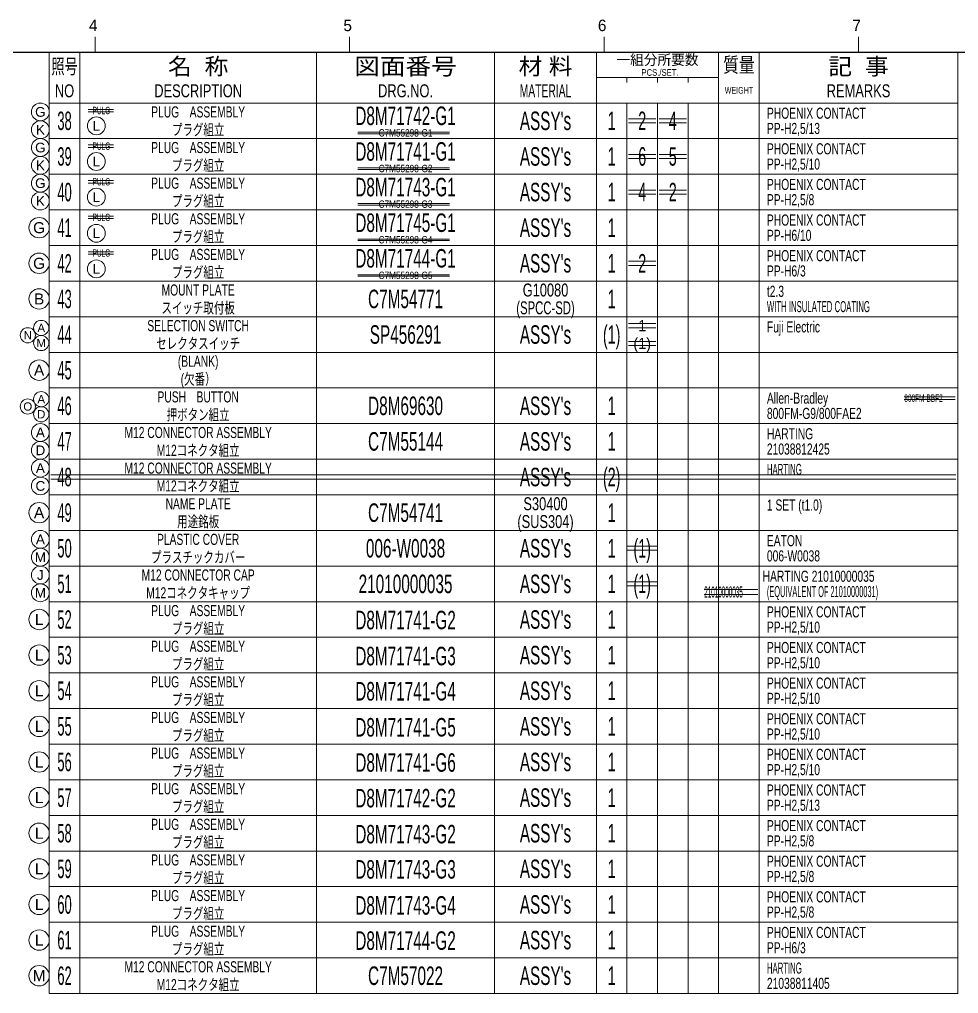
# Model space of a CAD drawing. Header units: millimetres. Extents: x 7 to 587, y 2 to 418.
# Drawn here: x 218.1 to 402.6, y 225 to 416.4 of the extents above; entities that cross this region are included whole.
import ezdxf
from ezdxf.enums import TextEntityAlignment as Align

# ---------------------------------------------------------------- set-up
doc = ezdxf.new("R2010")
doc.units = ezdxf.units.MM
for name, color, linetype in [('GR1_05', 7, 'Continuous'), ('図面枠C7M', 7, 'Continuous'), ('表題、部品表_01', 7, 'Continuous'), ('表題、部品表_02', 7, 'Continuous'), ('表題、部品表_03', 7, 'Continuous')]:
    doc.layers.add(name, color=color, linetype=linetype)
doc.styles.add('HG丸ｺﾞｼｯｸM-PRO', font='')
doc.styles.get('HG丸ｺﾞｼｯｸM-PRO').set_extended_font_data('HG丸ｺﾞｼｯｸM-PRO')

# ---------------------------------------------------------------- blocks, each defined once
blk = doc.blocks.new('BLKF023')
at = {"layer": '図面枠C7M', "color": 4, "linetype": 'Continuous', "lineweight": 13}
for p, q in [((233, 413), (233, 410)), ((283, 413), (283, 410)), ((333, 413), (333, 410)), ((383, 413), (383, 410))]:
    blk.add_line(p, q, dxfattribs=at)
at = {"layer": '図面枠C7M', "color": 2, "linetype": 'Continuous', "lineweight": 25}
blk.add_line((33, 410), (587, 410), dxfattribs=at)
at = {"layer": '図面枠C7M', "color": 4, "linetype": 'Continuous', "lineweight": 13, "style": 'HG丸ｺﾞｼｯｸM-PRO', "width": 1.003994}
for s, p in [('4', (231.79, 413.45)), ('5', (281.79, 413.45)), ('6', (331.79, 413.45)), ('7', (381.79, 413.45))]:
    blk.add_text(s, height=2.25, dxfattribs=at).set_placement(p, align=Align.BOTTOM_LEFT)
blk = doc.blocks.new('BLKF080')
at = {"layer": '表題、部品表_02', "color": 4, "linetype": 'Continuous', "lineweight": 13}
for p, q in [((224, 393), (224, 386)), ((224, 393), (402.5, 393)), ((230, 393), (230, 386)), ((276.5, 393), (276.5, 386)), ((311.5, 393), (311.5, 386)), ((331.5, 393), (331.5, 386)), ((337.5, 393), (337.5, 386)), ((343.5, 393), (343.5, 386)), ((349.5, 386), (349.5, 393)), ((355.5, 393), (355.5, 386)), ((363.5, 393), (363.5, 386)), ((402.5, 393), (402.5, 386)), ((224, 386), (402.5, 386))]:
    blk.add_line(p, q, dxfattribs=at)
blk = doc.blocks.new('BLKF086')
at = {"layer": '表題、部品表_02', "color": 4, "linetype": 'Continuous', "lineweight": 13}
for p, q in [((224, 386), (224, 379)), ((224, 386), (402.5, 386)), ((230, 386), (230, 379)), ((276.5, 386), (276.5, 379)), ((311.5, 386), (311.5, 379)), ((331.5, 386), (331.5, 379)), ((337.5, 386), (337.5, 379)), ((343.5, 386), (343.5, 379)), ((349.5, 379), (349.5, 386)), ((355.5, 386), (355.5, 379)), ((363.5, 386), (363.5, 379)), ((402.5, 386), (402.5, 379)), ((224, 379), (402.5, 379))]:
    blk.add_line(p, q, dxfattribs=at)
blk = doc.blocks.new('BLKF088')
at = {"layer": '表題、部品表_02', "color": 4, "linetype": 'Continuous', "lineweight": 13}
for p, q in [((224, 365), (224, 358)), ((224, 365), (402.5, 365)), ((230, 365), (230, 358)), ((276.5, 365), (276.5, 358)), ((311.5, 365), (311.5, 358)), ((331.5, 365), (331.5, 358)), ((337.5, 365), (337.5, 358)), ((343.5, 365), (343.5, 358)), ((349.5, 358), (349.5, 365)), ((355.5, 365), (355.5, 358)), ((363.5, 365), (363.5, 358)), ((402.5, 365), (402.5, 358)), ((224, 358), (402.5, 358))]:
    blk.add_line(p, q, dxfattribs=at)
blk = doc.blocks.new('BLKF091')
at = {"layer": '表題、部品表_01', "color": 4, "linetype": 'Continuous', "lineweight": 13}
for p, q in [((224, 410), (224, 400)), ((224, 410), (402.5, 410)), ((230, 410), (230, 400)), ((276.5, 410), (276.5, 400)), ((311.5, 410), (311.5, 400)), ((331.5, 410), (331.5, 400)), ((355.5, 410), (355.5, 400)), ((363.5, 410), (363.5, 400)), ((402.5, 410), (402.5, 400)), ((331.5, 405), (355.5, 405)), ((337.5, 404), (337.5, 405)), ((343.5, 405), (343.5, 404)), ((349.5, 405), (349.5, 404)), ((224, 400), (402.5, 400))]:
    blk.add_line(p, q, dxfattribs=at)
at = {"layer": '表題、部品表_01', "color": 3, "linetype": 'Continuous', "lineweight": 35, "style": 'HG丸ｺﾞｼｯｸM-PRO'}
for s, height, width, p in [('一組分所要数', 2.036, 0.966638, (343.5, 408.5)), ('照号', 2.909, 0.651535, (227, 407.2)), ('名  称', 3.273, 1.042426, (253.25, 407.2)), ('図面番号', 3.273, 1.127518, (294, 407.2)), ('材 料', 3.273, 1.042439, (321.5, 407.2)), ('質量', 2.909, 0.781842, (359.5, 407.5)), ('記  事', 3.273, 1.042426, (383, 407.2)), ('PCS./SET.', 1.309, 0.862935, (344, 406)), ('NO', 2.545, 0.740841, (227, 402.4)), ('DESCRIPTION', 2.5455, 0.741365, (253.25, 402.4)), ('DRG.NO.', 2.545, 0.741189, (294, 402.4)), ('MATERIAL', 2.545, 0.594756, (321.5, 402.4)), ('WEIGHT', 1.309, 0.635507, (359.5, 402.5)), ('REMARKS', 2.545, 0.742803, (383, 402.4))]:
    blk.add_text(s, height=height, dxfattribs=dict(at, width=width)).set_placement(p, align=Align.MIDDLE_CENTER)
blk = doc.blocks.new('BLKF090')
at = {"layer": '表題、部品表_01', "color": 3, "linetype": 'Continuous', "lineweight": 13}
blk.add_blockref('BLKF091', (0, 0), dxfattribs=at)
blk = doc.blocks.new('BLKF144')
at = {"layer": '表題、部品表_02', "color": 4, "linetype": 'Continuous', "lineweight": 13}
for p, q in [((224, 337), (224, 330)), ((224, 337), (402.5, 337)), ((230, 337), (230, 330)), ((276.5, 337), (276.5, 330)), ((311.5, 337), (311.5, 330)), ((331.5, 337), (331.5, 330)), ((337.5, 337), (337.5, 330)), ((343.5, 337), (343.5, 330)), ((349.5, 330), (349.5, 337)), ((355.5, 337), (355.5, 330)), ((363.5, 337), (363.5, 330)), ((402.5, 337), (402.5, 330)), ((224, 330), (402.5, 330))]:
    blk.add_line(p, q, dxfattribs=at)
blk = doc.blocks.new('BLKF146')
at = {"layer": '表題、部品表_02', "color": 4, "linetype": 'Continuous', "lineweight": 13}
for p, q in [((224, 344), (224, 337)), ((224, 344), (402.5, 344)), ((230, 344), (230, 337)), ((276.5, 344), (276.5, 337)), ((311.5, 344), (311.5, 337)), ((331.5, 344), (331.5, 337)), ((337.5, 344), (337.5, 337)), ((343.5, 344), (343.5, 337)), ((349.5, 337), (349.5, 344)), ((355.5, 344), (355.5, 337)), ((363.5, 344), (363.5, 337)), ((402.5, 344), (402.5, 337)), ((224, 337), (402.5, 337))]:
    blk.add_line(p, q, dxfattribs=at)
blk = doc.blocks.new('BLKF148')
at = {"layer": '表題、部品表_02', "color": 4, "linetype": 'Continuous', "lineweight": 13}
for p, q in [((224, 323), (224, 316)), ((224, 323), (402.5, 323)), ((230, 323), (230, 316)), ((276.5, 323), (276.5, 316)), ((311.5, 323), (311.5, 316)), ((331.5, 323), (331.5, 316)), ((337.5, 323), (337.5, 316)), ((343.5, 323), (343.5, 316)), ((349.5, 316), (349.5, 323)), ((355.5, 323), (355.5, 316)), ((363.5, 323), (363.5, 316)), ((402.5, 323), (402.5, 316)), ((224, 316), (402.5, 316))]:
    blk.add_line(p, q, dxfattribs=at)
blk = doc.blocks.new('BLKF150')
at = {"layer": '表題、部品表_02', "color": 4, "linetype": 'Continuous', "lineweight": 13}
for p, q in [((224, 330), (224, 323)), ((224, 330), (402.5, 330)), ((230, 330), (230, 323)), ((276.5, 330), (276.5, 323)), ((311.5, 330), (311.5, 323)), ((331.5, 330), (331.5, 323)), ((337.5, 330), (337.5, 323)), ((343.5, 330), (343.5, 323)), ((349.5, 323), (349.5, 330)), ((355.5, 330), (355.5, 323)), ((363.5, 330), (363.5, 323)), ((402.5, 330), (402.5, 323)), ((224, 323), (402.5, 323))]:
    blk.add_line(p, q, dxfattribs=at)
blk = doc.blocks.new('BLKF158')
at = {"layer": '表題、部品表_02', "color": 4, "linetype": 'Continuous', "lineweight": 13}
for p, q in [((224, 358), (224, 351)), ((224, 358), (402.5, 358)), ((230, 358), (230, 351)), ((276.5, 358), (276.5, 351)), ((311.5, 358), (311.5, 351)), ((331.5, 358), (331.5, 351)), ((337.5, 358), (337.5, 351)), ((343.5, 358), (343.5, 351)), ((349.5, 351), (349.5, 358)), ((355.5, 358), (355.5, 351)), ((363.5, 358), (363.5, 351)), ((402.5, 358), (402.5, 351)), ((224, 351), (402.5, 351))]:
    blk.add_line(p, q, dxfattribs=at)
blk = doc.blocks.new('BLKF160')
at = {"layer": '表題、部品表_02', "color": 4, "linetype": 'Continuous', "lineweight": 13}
for p, q in [((224, 351), (224, 344)), ((224, 351), (402.5, 351)), ((230, 351), (230, 344)), ((276.5, 351), (276.5, 344)), ((311.5, 351), (311.5, 344)), ((331.5, 351), (331.5, 344)), ((337.5, 351), (337.5, 344)), ((343.5, 351), (343.5, 344)), ((349.5, 344), (349.5, 351)), ((355.5, 351), (355.5, 344)), ((363.5, 351), (363.5, 344)), ((402.5, 351), (402.5, 344)), ((224, 344), (402.5, 344))]:
    blk.add_line(p, q, dxfattribs=at)
blk = doc.blocks.new('BLKF162')
at = {"layer": '表題、部品表_02', "color": 4, "linetype": 'Continuous', "lineweight": 13}
for p, q in [((224, 400), (224, 393)), ((224, 400), (402.5, 400)), ((230, 400), (230, 393)), ((276.5, 400), (276.5, 393)), ((311.5, 400), (311.5, 393)), ((331.5, 400), (331.5, 393)), ((337.5, 400), (337.5, 393)), ((343.5, 400), (343.5, 393)), ((349.5, 393), (349.5, 400)), ((355.5, 400), (355.5, 393)), ((363.5, 400), (363.5, 393)), ((402.5, 400), (402.5, 393)), ((224, 393), (402.5, 393))]:
    blk.add_line(p, q, dxfattribs=at)
blk = doc.blocks.new('BLKF164')
at = {"layer": '表題、部品表_02', "color": 4, "linetype": 'Continuous', "lineweight": 13}
for p, q in [((224, 379), (224, 372)), ((224, 379), (402.5, 379)), ((230, 379), (230, 372)), ((276.5, 379), (276.5, 372)), ((311.5, 379), (311.5, 372)), ((331.5, 379), (331.5, 372)), ((337.5, 379), (337.5, 372)), ((343.5, 379), (343.5, 372)), ((349.5, 372), (349.5, 379)), ((355.5, 379), (355.5, 372)), ((363.5, 379), (363.5, 372)), ((402.5, 379), (402.5, 372)), ((224, 372), (402.5, 372))]:
    blk.add_line(p, q, dxfattribs=at)
blk = doc.blocks.new('BLKF166')
at = {"layer": '表題、部品表_02', "color": 4, "linetype": 'Continuous', "lineweight": 13}
for p, q in [((224, 372), (224, 365)), ((224, 372), (402.5, 372)), ((230, 372), (230, 365)), ((276.5, 372), (276.5, 365)), ((311.5, 372), (311.5, 365)), ((331.5, 372), (331.5, 365)), ((337.5, 372), (337.5, 365)), ((343.5, 372), (343.5, 365)), ((349.5, 365), (349.5, 372)), ((355.5, 372), (355.5, 365)), ((363.5, 372), (363.5, 365)), ((402.5, 372), (402.5, 365)), ((224, 365), (402.5, 365))]:
    blk.add_line(p, q, dxfattribs=at)
blk = doc.blocks.new('BLKF180')
at = {"layer": '表題、部品表_02', "color": 4, "linetype": 'Continuous', "lineweight": 13}
for p, q in [((224, 316), (224, 309)), ((224, 316), (402.5, 316)), ((230, 316), (230, 309)), ((276.5, 316), (276.5, 309)), ((311.5, 316), (311.5, 309)), ((331.5, 316), (331.5, 309)), ((337.5, 316), (337.5, 309)), ((343.5, 316), (343.5, 309)), ((349.5, 309), (349.5, 316)), ((355.5, 316), (355.5, 309)), ((363.5, 316), (363.5, 309)), ((402.5, 316), (402.5, 309)), ((224, 309), (402.5, 309))]:
    blk.add_line(p, q, dxfattribs=at)
blk = doc.blocks.new('BLKF191')
at = {"layer": 'GR1_05', "color": 4, "linetype": 'Continuous', "lineweight": 13}
blk.add_circle((222, 319.5), 2, dxfattribs=at)
at = {"layer": 'GR1_05', "color": 4, "linetype": 'Continuous', "lineweight": 13, "style": 'HG丸ｺﾞｼｯｸM-PRO', "width": 1.042301}
blk.add_text('A', height=2.18, dxfattribs=at).set_placement((222, 319.5), align=Align.MIDDLE_CENTER)
blk = doc.blocks.new('BLKF195')
at = {"layer": 'GR1_05', "color": 4, "linetype": 'Continuous', "lineweight": 13}
blk.add_circle((222, 347.5), 2, dxfattribs=at)
at = {"layer": 'GR1_05', "color": 4, "linetype": 'Continuous', "lineweight": 13, "style": 'HG丸ｺﾞｼｯｸM-PRO', "width": 1.042301}
blk.add_text('A', height=2.18, dxfattribs=at).set_placement((222, 347.5), align=Align.MIDDLE_CENTER)
blk = doc.blocks.new('BLKF198')
at = {"layer": 'GR1_05', "color": 4, "linetype": 'Continuous', "lineweight": 13}
blk.add_circle((222, 361.5), 2, dxfattribs=at)
at = {"layer": 'GR1_05', "color": 4, "linetype": 'Continuous', "lineweight": 13, "style": 'HG丸ｺﾞｼｯｸM-PRO', "width": 1.04272}
blk.add_text('B', height=2.18, dxfattribs=at).set_placement((222, 361.5), align=Align.MIDDLE_CENTER)
blk = doc.blocks.new('BLKF199')
at = {"layer": 'GR1_05', "color": 4, "linetype": 'Continuous', "lineweight": 13}
blk.add_circle((222.25, 328.25), 1.75, dxfattribs=at)
at = {"layer": 'GR1_05', "color": 4, "linetype": 'Continuous', "lineweight": 13, "style": 'HG丸ｺﾞｼｯｸM-PRO', "width": 1.042301}
blk.add_text('A', height=1.91, dxfattribs=at).set_placement((222.25, 328.25), align=Align.MIDDLE_CENTER)
blk = doc.blocks.new('BLKF200')
at = {"layer": 'GR1_05', "color": 4, "linetype": 'Continuous', "lineweight": 13}
blk.add_circle((222.25, 324.75), 1.75, dxfattribs=at)
at = {"layer": 'GR1_05', "color": 4, "linetype": 'Continuous', "lineweight": 13, "style": 'HG丸ｺﾞｼｯｸM-PRO', "width": 1.042931}
blk.add_text('C', height=1.91, dxfattribs=at).set_placement((222.25, 324.75), align=Align.MIDDLE_CENTER)
blk = doc.blocks.new('BLKF203')
at = {"layer": 'GR1_05', "color": 4, "linetype": 'Continuous', "lineweight": 13}
blk.add_circle((222.25, 335.25), 1.75, dxfattribs=at)
at = {"layer": 'GR1_05', "color": 4, "linetype": 'Continuous', "lineweight": 13, "style": 'HG丸ｺﾞｼｯｸM-PRO', "width": 1.042301}
blk.add_text('A', height=1.91, dxfattribs=at).set_placement((222.25, 335.25), align=Align.MIDDLE_CENTER)
blk = doc.blocks.new('BLKF204')
at = {"layer": 'GR1_05', "color": 4, "linetype": 'Continuous', "lineweight": 13}
blk.add_circle((222.25, 331.75), 1.75, dxfattribs=at)
at = {"layer": 'GR1_05', "color": 4, "linetype": 'Continuous', "lineweight": 13, "style": 'HG丸ｺﾞｼｯｸM-PRO', "width": 1.042833}
blk.add_text('D', height=1.91, dxfattribs=at).set_placement((222.25, 331.75), align=Align.MIDDLE_CENTER)
blk = doc.blocks.new('BLKF220')
at = {"layer": 'GR1_05', "color": 4, "linetype": 'Continuous', "lineweight": 13}
blk.add_circle((222, 368.5), 2, dxfattribs=at)
at = {"layer": 'GR1_05', "color": 4, "linetype": 'Continuous', "lineweight": 13, "style": 'HG丸ｺﾞｼｯｸM-PRO', "width": 1.042883}
blk.add_text('G', height=2.18, dxfattribs=at).set_placement((222, 368.5), align=Align.MIDDLE_CENTER)
blk = doc.blocks.new('BLKF221')
at = {"layer": 'GR1_05', "color": 4, "linetype": 'Continuous', "lineweight": 13}
blk.add_circle((222, 375.5), 2, dxfattribs=at)
at = {"layer": 'GR1_05', "color": 4, "linetype": 'Continuous', "lineweight": 13, "style": 'HG丸ｺﾞｼｯｸM-PRO', "width": 1.042883}
blk.add_text('G', height=2.18, dxfattribs=at).set_placement((222, 375.5), align=Align.MIDDLE_CENTER)
blk = doc.blocks.new('BLKF234')
at = {"layer": '表題、部品表_02', "color": 4, "linetype": 'Continuous', "lineweight": 13}
for p, q in [((224, 309), (224, 302)), ((224, 309), (402.5, 309)), ((230, 309), (230, 302)), ((276.5, 309), (276.5, 302)), ((311.5, 309), (311.5, 302)), ((331.5, 309), (331.5, 302)), ((337.5, 309), (337.5, 302)), ((343.5, 309), (343.5, 302)), ((349.5, 302), (349.5, 309)), ((355.5, 309), (355.5, 302)), ((363.5, 309), (363.5, 302)), ((402.5, 309), (402.5, 302)), ((224, 302), (402.5, 302))]:
    blk.add_line(p, q, dxfattribs=at)
blk = doc.blocks.new('BLKF241')
at = {"layer": 'GR1_05', "color": 4, "linetype": 'Continuous', "lineweight": 13}
blk.add_circle((222.25, 398.25), 1.75, dxfattribs=at)
at = {"layer": 'GR1_05', "color": 4, "linetype": 'Continuous', "lineweight": 13, "style": 'HG丸ｺﾞｼｯｸM-PRO', "width": 1.042883}
blk.add_text('G', height=1.91, dxfattribs=at).set_placement((222.25, 398.25), align=Align.MIDDLE_CENTER)
blk = doc.blocks.new('BLKF242')
at = {"layer": 'GR1_05', "color": 4, "linetype": 'Continuous', "lineweight": 13}
blk.add_circle((222.25, 394.75), 1.75, dxfattribs=at)
at = {"layer": 'GR1_05', "color": 4, "linetype": 'Continuous', "lineweight": 13, "style": 'HG丸ｺﾞｼｯｸM-PRO', "width": 1.042301}
blk.add_text('K', height=1.91, dxfattribs=at).set_placement((222.25, 394.75), align=Align.MIDDLE_CENTER)
blk = doc.blocks.new('BLKF243')
at = {"layer": 'GR1_05', "color": 4, "linetype": 'Continuous', "lineweight": 13}
blk.add_circle((222.25, 391.25), 1.75, dxfattribs=at)
at = {"layer": 'GR1_05', "color": 4, "linetype": 'Continuous', "lineweight": 13, "style": 'HG丸ｺﾞｼｯｸM-PRO', "width": 1.042883}
blk.add_text('G', height=1.91, dxfattribs=at).set_placement((222.25, 391.25), align=Align.MIDDLE_CENTER)
blk = doc.blocks.new('BLKF244')
at = {"layer": 'GR1_05', "color": 4, "linetype": 'Continuous', "lineweight": 13}
blk.add_circle((222.25, 387.75), 1.75, dxfattribs=at)
at = {"layer": 'GR1_05', "color": 4, "linetype": 'Continuous', "lineweight": 13, "style": 'HG丸ｺﾞｼｯｸM-PRO', "width": 1.042301}
blk.add_text('K', height=1.91, dxfattribs=at).set_placement((222.25, 387.75), align=Align.MIDDLE_CENTER)
blk = doc.blocks.new('BLKF245')
at = {"layer": 'GR1_05', "color": 4, "linetype": 'Continuous', "lineweight": 13}
blk.add_circle((222.25, 384.25), 1.75, dxfattribs=at)
at = {"layer": 'GR1_05', "color": 4, "linetype": 'Continuous', "lineweight": 13, "style": 'HG丸ｺﾞｼｯｸM-PRO', "width": 1.042883}
blk.add_text('G', height=1.91, dxfattribs=at).set_placement((222.25, 384.25), align=Align.MIDDLE_CENTER)
blk = doc.blocks.new('BLKF246')
at = {"layer": 'GR1_05', "color": 4, "linetype": 'Continuous', "lineweight": 13}
blk.add_circle((222.25, 380.75), 1.75, dxfattribs=at)
at = {"layer": 'GR1_05', "color": 4, "linetype": 'Continuous', "lineweight": 13, "style": 'HG丸ｺﾞｼｯｸM-PRO', "width": 1.042301}
blk.add_text('K', height=1.91, dxfattribs=at).set_placement((222.25, 380.75), align=Align.MIDDLE_CENTER)
blk = doc.blocks.new('BLKF247')
at = {"layer": 'GR1_05', "color": 4, "linetype": 'Continuous', "lineweight": 13}
blk.add_circle((233.25, 395.51), 1.75, dxfattribs=at)
at = {"layer": 'GR1_05', "color": 4, "linetype": 'Continuous', "lineweight": 13, "style": 'HG丸ｺﾞｼｯｸM-PRO', "width": 1.042991}
blk.add_text('L', height=1.91, dxfattribs=at).set_placement((233.25, 395.51), align=Align.MIDDLE_CENTER)
blk = doc.blocks.new('BLKF248')
at = {"layer": 'GR1_05', "color": 4, "linetype": 'Continuous', "lineweight": 13}
blk.add_circle((233.25, 388.51), 1.75, dxfattribs=at)
at = {"layer": 'GR1_05', "color": 4, "linetype": 'Continuous', "lineweight": 13, "style": 'HG丸ｺﾞｼｯｸM-PRO', "width": 1.042991}
blk.add_text('L', height=1.91, dxfattribs=at).set_placement((233.25, 388.51), align=Align.MIDDLE_CENTER)
blk = doc.blocks.new('BLKF249')
at = {"layer": 'GR1_05', "color": 4, "linetype": 'Continuous', "lineweight": 13}
blk.add_circle((233.25, 381.51), 1.75, dxfattribs=at)
at = {"layer": 'GR1_05', "color": 4, "linetype": 'Continuous', "lineweight": 13, "style": 'HG丸ｺﾞｼｯｸM-PRO', "width": 1.042991}
blk.add_text('L', height=1.91, dxfattribs=at).set_placement((233.25, 381.51), align=Align.MIDDLE_CENTER)
blk = doc.blocks.new('BLKF250')
at = {"layer": 'GR1_05', "color": 4, "linetype": 'Continuous', "lineweight": 13}
blk.add_circle((233.25, 374.4), 1.75, dxfattribs=at)
at = {"layer": 'GR1_05', "color": 4, "linetype": 'Continuous', "lineweight": 13, "style": 'HG丸ｺﾞｼｯｸM-PRO', "width": 1.042991}
blk.add_text('L', height=1.91, dxfattribs=at).set_placement((233.25, 374.4), align=Align.MIDDLE_CENTER)
blk = doc.blocks.new('BLKF251')
at = {"layer": 'GR1_05', "color": 4, "linetype": 'Continuous', "lineweight": 13}
blk.add_circle((233.25, 367.4), 1.75, dxfattribs=at)
at = {"layer": 'GR1_05', "color": 4, "linetype": 'Continuous', "lineweight": 13, "style": 'HG丸ｺﾞｼｯｸM-PRO', "width": 1.042991}
blk.add_text('L', height=1.91, dxfattribs=at).set_placement((233.25, 367.4), align=Align.MIDDLE_CENTER)
blk = doc.blocks.new('BLKF254')
at = {"layer": '表題、部品表_02', "color": 4, "linetype": 'Continuous', "lineweight": 13}
for p, q in [((224, 302), (224, 295)), ((224, 302), (402.5, 302)), ((230, 302), (230, 295)), ((276.5, 302), (276.5, 295)), ((311.5, 302), (311.5, 295)), ((331.5, 302), (331.5, 295)), ((337.5, 302), (337.5, 295)), ((343.5, 302), (343.5, 295)), ((349.5, 295), (349.5, 302)), ((355.5, 302), (355.5, 295)), ((363.5, 302), (363.5, 295)), ((402.5, 302), (402.5, 295)), ((224, 295), (402.5, 295))]:
    blk.add_line(p, q, dxfattribs=at)
blk = doc.blocks.new('BLKF255')
at = {"layer": '表題、部品表_02', "color": 4, "linetype": 'Continuous', "lineweight": 13}
for p, q in [((224, 295), (224, 288)), ((224, 295), (402.5, 295)), ((230, 295), (230, 288)), ((276.5, 295), (276.5, 288)), ((311.5, 295), (311.5, 288)), ((331.5, 295), (331.5, 288)), ((337.5, 295), (337.5, 288)), ((343.5, 295), (343.5, 288)), ((349.5, 288), (349.5, 295)), ((355.5, 295), (355.5, 288)), ((363.5, 295), (363.5, 288)), ((402.5, 295), (402.5, 288)), ((224, 288), (402.5, 288))]:
    blk.add_line(p, q, dxfattribs=at)
blk = doc.blocks.new('BLKF256')
at = {"layer": '表題、部品表_02', "color": 4, "linetype": 'Continuous', "lineweight": 13}
for p, q in [((224, 288), (224, 281)), ((224, 288), (402.5, 288)), ((230, 288), (230, 281)), ((276.5, 288), (276.5, 281)), ((311.5, 288), (311.5, 281)), ((331.5, 288), (331.5, 281)), ((337.5, 288), (337.5, 281)), ((343.5, 288), (343.5, 281)), ((349.5, 281), (349.5, 288)), ((355.5, 288), (355.5, 281)), ((363.5, 288), (363.5, 281)), ((402.5, 288), (402.5, 281)), ((224, 281), (402.5, 281))]:
    blk.add_line(p, q, dxfattribs=at)
blk = doc.blocks.new('BLKF257')
at = {"layer": '表題、部品表_02', "color": 4, "linetype": 'Continuous', "lineweight": 13}
for p, q in [((224, 281), (224, 274)), ((224, 281), (402.5, 281)), ((230, 281), (230, 274)), ((276.5, 281), (276.5, 274)), ((311.5, 281), (311.5, 274)), ((331.5, 281), (331.5, 274)), ((337.5, 281), (337.5, 274)), ((343.5, 281), (343.5, 274)), ((349.5, 274), (349.5, 281)), ((355.5, 281), (355.5, 274)), ((363.5, 281), (363.5, 274)), ((402.5, 281), (402.5, 274)), ((224, 274), (402.5, 274))]:
    blk.add_line(p, q, dxfattribs=at)
blk = doc.blocks.new('BLKF258')
at = {"layer": '表題、部品表_02', "color": 4, "linetype": 'Continuous', "lineweight": 13}
for p, q in [((224, 274), (224, 267)), ((224, 274), (402.5, 274)), ((230, 274), (230, 267)), ((276.5, 274), (276.5, 267)), ((311.5, 274), (311.5, 267)), ((331.5, 274), (331.5, 267)), ((337.5, 274), (337.5, 267)), ((343.5, 274), (343.5, 267)), ((349.5, 267), (349.5, 274)), ((355.5, 274), (355.5, 267)), ((363.5, 274), (363.5, 267)), ((402.5, 274), (402.5, 267)), ((224, 267), (402.5, 267))]:
    blk.add_line(p, q, dxfattribs=at)
blk = doc.blocks.new('BLKF259')
at = {"layer": 'GR1_05', "color": 4, "linetype": 'Continuous', "lineweight": 13}
blk.add_circle((222, 298.5), 2, dxfattribs=at)
at = {"layer": 'GR1_05', "color": 4, "linetype": 'Continuous', "lineweight": 13, "style": 'HG丸ｺﾞｼｯｸM-PRO', "width": 1.042991}
blk.add_text('L', height=2.18, dxfattribs=at).set_placement((222, 298.5), align=Align.MIDDLE_CENTER)
blk = doc.blocks.new('BLKF260')
at = {"layer": 'GR1_05', "color": 4, "linetype": 'Continuous', "lineweight": 13}
blk.add_circle((222, 291.5), 2, dxfattribs=at)
at = {"layer": 'GR1_05', "color": 4, "linetype": 'Continuous', "lineweight": 13, "style": 'HG丸ｺﾞｼｯｸM-PRO', "width": 1.042991}
blk.add_text('L', height=2.18, dxfattribs=at).set_placement((222, 291.5), align=Align.MIDDLE_CENTER)
blk = doc.blocks.new('BLKF261')
at = {"layer": 'GR1_05', "color": 4, "linetype": 'Continuous', "lineweight": 13}
blk.add_circle((222, 284.5), 2, dxfattribs=at)
at = {"layer": 'GR1_05', "color": 4, "linetype": 'Continuous', "lineweight": 13, "style": 'HG丸ｺﾞｼｯｸM-PRO', "width": 1.042991}
blk.add_text('L', height=2.18, dxfattribs=at).set_placement((222, 284.5), align=Align.MIDDLE_CENTER)
blk = doc.blocks.new('BLKF262')
at = {"layer": 'GR1_05', "color": 4, "linetype": 'Continuous', "lineweight": 13}
blk.add_circle((222, 277.5), 2, dxfattribs=at)
at = {"layer": 'GR1_05', "color": 4, "linetype": 'Continuous', "lineweight": 13, "style": 'HG丸ｺﾞｼｯｸM-PRO', "width": 1.042991}
blk.add_text('L', height=2.18, dxfattribs=at).set_placement((222, 277.5), align=Align.MIDDLE_CENTER)
blk = doc.blocks.new('BLKF263')
at = {"layer": 'GR1_05', "color": 4, "linetype": 'Continuous', "lineweight": 13}
blk.add_circle((222, 270.5), 2, dxfattribs=at)
at = {"layer": 'GR1_05', "color": 4, "linetype": 'Continuous', "lineweight": 13, "style": 'HG丸ｺﾞｼｯｸM-PRO', "width": 1.042991}
blk.add_text('L', height=2.18, dxfattribs=at).set_placement((222, 270.5), align=Align.MIDDLE_CENTER)
blk = doc.blocks.new('BLKF264')
at = {"layer": '表題、部品表_02', "color": 4, "linetype": 'Continuous', "lineweight": 13}
for p, q in [((224, 267), (224, 260)), ((224, 267), (402.5, 267)), ((230, 267), (230, 260)), ((276.5, 267), (276.5, 260)), ((311.5, 267), (311.5, 260)), ((331.5, 267), (331.5, 260)), ((337.5, 267), (337.5, 260)), ((343.5, 267), (343.5, 260)), ((349.5, 260), (349.5, 267)), ((355.5, 267), (355.5, 260)), ((363.5, 267), (363.5, 260)), ((402.5, 267), (402.5, 260)), ((224, 260), (402.5, 260))]:
    blk.add_line(p, q, dxfattribs=at)
blk = doc.blocks.new('BLKF265')
at = {"layer": '表題、部品表_02', "color": 4, "linetype": 'Continuous', "lineweight": 13}
for p, q in [((224, 260), (224, 253)), ((224, 260), (402.5, 260)), ((230, 260), (230, 253)), ((276.5, 260), (276.5, 253)), ((311.5, 260), (311.5, 253)), ((331.5, 260), (331.5, 253)), ((337.5, 260), (337.5, 253)), ((343.5, 260), (343.5, 253)), ((349.5, 253), (349.5, 260)), ((355.5, 260), (355.5, 253)), ((363.5, 260), (363.5, 253)), ((402.5, 260), (402.5, 253)), ((224, 253), (402.5, 253))]:
    blk.add_line(p, q, dxfattribs=at)
blk = doc.blocks.new('BLKF266')
at = {"layer": '表題、部品表_02', "color": 4, "linetype": 'Continuous', "lineweight": 13}
for p, q in [((224, 253), (224, 246)), ((224, 253), (402.5, 253)), ((230, 253), (230, 246)), ((276.5, 253), (276.5, 246)), ((311.5, 253), (311.5, 246)), ((331.5, 253), (331.5, 246)), ((337.5, 253), (337.5, 246)), ((343.5, 253), (343.5, 246)), ((349.5, 246), (349.5, 253)), ((355.5, 253), (355.5, 246)), ((363.5, 253), (363.5, 246)), ((402.5, 253), (402.5, 246)), ((224, 246), (402.5, 246))]:
    blk.add_line(p, q, dxfattribs=at)
blk = doc.blocks.new('BLKF267')
at = {"layer": '表題、部品表_02', "color": 4, "linetype": 'Continuous', "lineweight": 13}
for p, q in [((224, 246), (224, 239)), ((224, 246), (402.5, 246)), ((230, 246), (230, 239)), ((276.5, 246), (276.5, 239)), ((311.5, 246), (311.5, 239)), ((331.5, 246), (331.5, 239)), ((337.5, 246), (337.5, 239)), ((343.5, 246), (343.5, 239)), ((349.5, 239), (349.5, 246)), ((355.5, 246), (355.5, 239)), ((363.5, 246), (363.5, 239)), ((402.5, 246), (402.5, 239)), ((224, 239), (402.5, 239))]:
    blk.add_line(p, q, dxfattribs=at)
blk = doc.blocks.new('BLKF268')
at = {"layer": '表題、部品表_02', "color": 4, "linetype": 'Continuous', "lineweight": 13}
for p, q in [((224, 239), (224, 232)), ((224, 239), (402.5, 239)), ((230, 239), (230, 232)), ((276.5, 239), (276.5, 232)), ((311.5, 239), (311.5, 232)), ((331.5, 239), (331.5, 232)), ((337.5, 239), (337.5, 232)), ((343.5, 239), (343.5, 232)), ((349.5, 232), (349.5, 239)), ((355.5, 239), (355.5, 232)), ((363.5, 239), (363.5, 232)), ((402.5, 239), (402.5, 232)), ((224, 232), (402.5, 232))]:
    blk.add_line(p, q, dxfattribs=at)
blk = doc.blocks.new('BLKF269')
at = {"layer": 'GR1_05', "color": 4, "linetype": 'Continuous', "lineweight": 13}
blk.add_circle((222, 263.5), 2, dxfattribs=at)
at = {"layer": 'GR1_05', "color": 4, "linetype": 'Continuous', "lineweight": 13, "style": 'HG丸ｺﾞｼｯｸM-PRO', "width": 1.042991}
blk.add_text('L', height=2.18, dxfattribs=at).set_placement((222, 263.5), align=Align.MIDDLE_CENTER)
blk = doc.blocks.new('BLKF270')
at = {"layer": 'GR1_05', "color": 4, "linetype": 'Continuous', "lineweight": 13}
blk.add_circle((222, 256.5), 2, dxfattribs=at)
at = {"layer": 'GR1_05', "color": 4, "linetype": 'Continuous', "lineweight": 13, "style": 'HG丸ｺﾞｼｯｸM-PRO', "width": 1.042991}
blk.add_text('L', height=2.18, dxfattribs=at).set_placement((222, 256.5), align=Align.MIDDLE_CENTER)
blk = doc.blocks.new('BLKF271')
at = {"layer": 'GR1_05', "color": 4, "linetype": 'Continuous', "lineweight": 13}
blk.add_circle((222, 249.5), 2, dxfattribs=at)
at = {"layer": 'GR1_05', "color": 4, "linetype": 'Continuous', "lineweight": 13, "style": 'HG丸ｺﾞｼｯｸM-PRO', "width": 1.042991}
blk.add_text('L', height=2.18, dxfattribs=at).set_placement((222, 249.5), align=Align.MIDDLE_CENTER)
blk = doc.blocks.new('BLKF272')
at = {"layer": 'GR1_05', "color": 4, "linetype": 'Continuous', "lineweight": 13}
blk.add_circle((222, 242.5), 2, dxfattribs=at)
at = {"layer": 'GR1_05', "color": 4, "linetype": 'Continuous', "lineweight": 13, "style": 'HG丸ｺﾞｼｯｸM-PRO', "width": 1.042991}
blk.add_text('L', height=2.18, dxfattribs=at).set_placement((222, 242.5), align=Align.MIDDLE_CENTER)
blk = doc.blocks.new('BLKF273')
at = {"layer": 'GR1_05', "color": 4, "linetype": 'Continuous', "lineweight": 13}
blk.add_circle((222, 235.5), 2, dxfattribs=at)
at = {"layer": 'GR1_05', "color": 4, "linetype": 'Continuous', "lineweight": 13, "style": 'HG丸ｺﾞｼｯｸM-PRO', "width": 1.042991}
blk.add_text('L', height=2.18, dxfattribs=at).set_placement((222, 235.5), align=Align.MIDDLE_CENTER)
blk = doc.blocks.new('BLKF287')
at = {"layer": '表題、部品表_02', "color": 4, "linetype": 'Continuous', "lineweight": 13}
for p, q in [((224, 232), (224, 225)), ((224, 232), (402.5, 232)), ((230, 232), (230, 225)), ((276.5, 232), (276.5, 225)), ((311.5, 232), (311.5, 225)), ((331.5, 232), (331.5, 225)), ((337.5, 232), (337.5, 225)), ((343.5, 232), (343.5, 225)), ((349.5, 225), (349.5, 232)), ((355.5, 232), (355.5, 225)), ((363.5, 232), (363.5, 225)), ((402.5, 232), (402.5, 225)), ((224, 225), (402.5, 225))]:
    blk.add_line(p, q, dxfattribs=at)
blk = doc.blocks.new('BLKF288')
at = {"layer": 'GR1_05', "color": 4, "linetype": 'Continuous', "lineweight": 13}
blk.add_circle((222, 228.5), 2, dxfattribs=at)
at = {"layer": 'GR1_05', "color": 4, "linetype": 'Continuous', "lineweight": 13, "style": 'HG丸ｺﾞｼｯｸM-PRO', "width": 1.042416}
blk.add_text('M', height=2.18, dxfattribs=at).set_placement((222, 228.5), align=Align.MIDDLE_CENTER)
blk = doc.blocks.new('BLKF291')
at = {"layer": 'GR1_05', "color": 4, "linetype": 'Continuous', "lineweight": 13}
blk.add_circle((222.25, 307.25), 1.75, dxfattribs=at)
at = {"layer": 'GR1_05', "color": 4, "linetype": 'Continuous', "lineweight": 13, "style": 'HG丸ｺﾞｼｯｸM-PRO', "width": 1.042809}
blk.add_text('J', height=1.91, dxfattribs=at).set_placement((222.25, 307.25), align=Align.MIDDLE_CENTER)
blk = doc.blocks.new('BLKF292')
at = {"layer": 'GR1_05', "color": 4, "linetype": 'Continuous', "lineweight": 13}
blk.add_circle((222.25, 303.75), 1.75, dxfattribs=at)
at = {"layer": 'GR1_05', "color": 4, "linetype": 'Continuous', "lineweight": 13, "style": 'HG丸ｺﾞｼｯｸM-PRO', "width": 1.042416}
blk.add_text('M', height=1.91, dxfattribs=at).set_placement((222.25, 303.75), align=Align.MIDDLE_CENTER)
blk = doc.blocks.new('BLKF293')
at = {"layer": 'GR1_05', "color": 4, "linetype": 'Continuous', "lineweight": 13}
blk.add_circle((222.25, 314.25), 1.75, dxfattribs=at)
at = {"layer": 'GR1_05', "color": 4, "linetype": 'Continuous', "lineweight": 13, "style": 'HG丸ｺﾞｼｯｸM-PRO', "width": 1.042301}
blk.add_text('A', height=1.91, dxfattribs=at).set_placement((222.25, 314.25), align=Align.MIDDLE_CENTER)
blk = doc.blocks.new('BLKF294')
at = {"layer": 'GR1_05', "color": 4, "linetype": 'Continuous', "lineweight": 13}
blk.add_circle((222.25, 310.75), 1.75, dxfattribs=at)
at = {"layer": 'GR1_05', "color": 4, "linetype": 'Continuous', "lineweight": 13, "style": 'HG丸ｺﾞｼｯｸM-PRO', "width": 1.042416}
blk.add_text('M', height=1.91, dxfattribs=at).set_placement((222.25, 310.75), align=Align.MIDDLE_CENTER)
blk = doc.blocks.new('BLKF318')
at = {"layer": 'GR1_05', "color": 4, "linetype": 'Continuous', "lineweight": 13}
blk.add_circle((222.42, 355.8), 1.49, dxfattribs=at)
at = {"layer": 'GR1_05', "color": 4, "linetype": 'Continuous', "lineweight": 13, "style": 'HG丸ｺﾞｼｯｸM-PRO', "width": 1.042301}
blk.add_text('A', height=1.62, dxfattribs=at).set_placement((222.42, 355.8), align=Align.MIDDLE_CENTER)
blk = doc.blocks.new('BLKF319')
at = {"layer": 'GR1_05', "color": 4, "linetype": 'Continuous', "lineweight": 13}
blk.add_circle((222.42, 352.83), 1.49, dxfattribs=at)
at = {"layer": 'GR1_05', "color": 4, "linetype": 'Continuous', "lineweight": 13, "style": 'HG丸ｺﾞｼｯｸM-PRO', "width": 1.042416}
blk.add_text('M', height=1.62, dxfattribs=at).set_placement((222.42, 352.83), align=Align.MIDDLE_CENTER)
blk = doc.blocks.new('BLKF320')
at = {"layer": 'GR1_05', "color": 4, "linetype": 'Continuous', "lineweight": 13}
blk.add_circle((219.78, 354.36), 1.49, dxfattribs=at)
at = {"layer": 'GR1_05', "color": 4, "linetype": 'Continuous', "lineweight": 13, "style": 'HG丸ｺﾞｼｯｸM-PRO', "width": 1.042153}
blk.add_text('N', height=1.62, dxfattribs=at).set_placement((219.78, 354.36), align=Align.MIDDLE_CENTER)
blk = doc.blocks.new('BLKF329')
at = {"layer": 'GR1_05', "color": 4, "linetype": 'Continuous', "lineweight": 13}
blk.add_circle((222.42, 341.8), 1.49, dxfattribs=at)
at = {"layer": 'GR1_05', "color": 4, "linetype": 'Continuous', "lineweight": 13, "style": 'HG丸ｺﾞｼｯｸM-PRO', "width": 1.042301}
blk.add_text('A', height=1.62, dxfattribs=at).set_placement((222.42, 341.8), align=Align.MIDDLE_CENTER)
blk = doc.blocks.new('BLKF330')
at = {"layer": 'GR1_05', "color": 4, "linetype": 'Continuous', "lineweight": 13}
blk.add_circle((222.42, 338.83), 1.49, dxfattribs=at)
at = {"layer": 'GR1_05', "color": 4, "linetype": 'Continuous', "lineweight": 13, "style": 'HG丸ｺﾞｼｯｸM-PRO', "width": 1.042833}
blk.add_text('D', height=1.62, dxfattribs=at).set_placement((222.42, 338.83), align=Align.MIDDLE_CENTER)
blk = doc.blocks.new('BLKF331')
at = {"layer": 'GR1_05', "color": 4, "linetype": 'Continuous', "lineweight": 13}
blk.add_circle((219.78, 340.36), 1.49, dxfattribs=at)
at = {"layer": 'GR1_05', "color": 4, "linetype": 'Continuous', "lineweight": 13, "style": 'HG丸ｺﾞｼｯｸM-PRO', "width": 1.04208}
blk.add_text('O', height=1.62, dxfattribs=at).set_placement((219.78, 340.36), align=Align.MIDDLE_CENTER)

msp = doc.modelspace()

# ---------------------------------------------------------------- linework, layer by layer
at = {"layer": 'GR1_05', "color": 4, "linetype": 'Continuous', "lineweight": 13}
for p, q in [((236.62, 398.75), (231.62, 398.75)), ((236.62, 398.28), (231.62, 398.28)), ((337.8, 396.9), (343.2, 396.9)), ((343.8, 396.9), (349.2, 396.9)), ((337.8, 396.1), (343.2, 396.1)), ((343.8, 396.1), (349.2, 396.1)), ((302.62, 394.25), (284.62, 394.25)), ((302.62, 393.95), (284.62, 393.95)), ((236.62, 391.75), (231.62, 391.75)), ((236.62, 391.28), (231.62, 391.28)), ((337.8, 389.9), (343.2, 389.9)), ((337.8, 389.1), (343.2, 389.1)), ((343.8, 389.9), (349.2, 389.9)), ((343.8, 389.1), (349.2, 389.1)), ((302.62, 387.25), (284.62, 387.25)), ((302.62, 386.95), (284.62, 386.95)), ((236.62, 384.75), (231.62, 384.75)), ((236.62, 384.28), (231.62, 384.28)), ((337.8, 382.9), (343.2, 382.9)), ((343.8, 382.9), (349.2, 382.9)), ((337.8, 382.1), (343.2, 382.1)), ((343.8, 382.1), (349.2, 382.1)), ((302.62, 380.25), (284.62, 380.25)), ((302.62, 379.95), (284.62, 379.95)), ((236.62, 377.75), (231.62, 377.75)), ((236.62, 377.28), (231.62, 377.28)), ((302.62, 373.25), (284.62, 373.25)), ((302.62, 372.95), (284.62, 372.95)), ((236.62, 370.75), (231.62, 370.75)), ((236.62, 370.28), (231.62, 370.28)), ((337.8, 368.9), (343.2, 368.9)), ((337.8, 368.1), (343.2, 368.1)), ((302.62, 366.25), (284.62, 366.25)), ((302.62, 365.95), (284.62, 365.95)), ((337.8, 356.65), (343.2, 356.65)), ((337.8, 355.85), (343.2, 355.85)), ((337.8, 353.15), (343.2, 353.15)), ((337.8, 352.35), (343.2, 352.35)), ((224.3, 326.9), (402.13, 326.9)), ((224.3, 326.1), (402.13, 326.1)), ((337.5, 312.9), (343.5, 312.9)), ((337.5, 312.1), (343.5, 312.1)), ((337.5, 305.9), (343.5, 305.9)), ((337.5, 305.1), (343.5, 305.1)), ((352.68, 304.41), (363.24, 304.41)), ((352.68, 303.41), (363.24, 303.41))]:
    msp.add_line(p, q, dxfattribs=at)
at = {"layer": 'GR1_05', "color": 7, "linetype": 'Continuous', "lineweight": 13}
for p, q in [((392, 342.25), (402, 342.25)), ((392, 341.75), (402, 341.75))]:
    msp.add_line(p, q, dxfattribs=at)

# ---------------------------------------------------------------- block references
at = {"layer": 'GR1_05', "color": 4, "linetype": 'Continuous', "lineweight": 13}
for name in ['BLKF241', 'BLKF242', 'BLKF247', 'BLKF243', 'BLKF244', 'BLKF248', 'BLKF245', 'BLKF249', 'BLKF246', 'BLKF221', 'BLKF250', 'BLKF220', 'BLKF251', 'BLKF198', 'BLKF318', 'BLKF320', 'BLKF319', 'BLKF195', 'BLKF329', 'BLKF331', 'BLKF330', 'BLKF203', 'BLKF204', 'BLKF199', 'BLKF200', 'BLKF191', 'BLKF293', 'BLKF294', 'BLKF291', 'BLKF292', 'BLKF259', 'BLKF260', 'BLKF261', 'BLKF262', 'BLKF263', 'BLKF269', 'BLKF270', 'BLKF271', 'BLKF272', 'BLKF273', 'BLKF288']:
    msp.add_blockref(name, (0, 0), dxfattribs=at)
at = {"layer": '図面枠C7M', "color": 4, "linetype": 'Continuous', "lineweight": 13}
msp.add_blockref('BLKF023', (0, 0), dxfattribs=at)
at = {"layer": '表題、部品表_01', "color": 3, "linetype": 'Continuous', "lineweight": 13}
msp.add_blockref('BLKF090', (0, 0), dxfattribs=at)
at = {"layer": '表題、部品表_02', "color": 4, "linetype": 'Continuous', "lineweight": 13}
for name in ['BLKF162', 'BLKF080', 'BLKF086', 'BLKF164', 'BLKF166', 'BLKF088', 'BLKF158', 'BLKF160', 'BLKF146', 'BLKF144', 'BLKF150', 'BLKF148', 'BLKF180', 'BLKF234', 'BLKF254', 'BLKF255', 'BLKF256', 'BLKF257', 'BLKF258', 'BLKF264', 'BLKF265', 'BLKF266', 'BLKF267', 'BLKF268', 'BLKF287']:
    msp.add_blockref(name, (0, 0), dxfattribs=at)

# ---------------------------------------------------------------- texts
at = {"layer": 'GR1_05', "color": 4, "linetype": 'Continuous', "lineweight": 13, "style": 'HG丸ｺﾞｼｯｸM-PRO'}
for s, height, width, p in [('PULG', 1.455, 0.523282, (234.25, 398.53)), ('2', 3.64, 0.576062, (340.5, 396.5)), ('4', 3.64, 0.576062, (346.5, 396.5)), ('C7M55298-G1', 1.4545, 0.829215, (294, 394.13)), ('PULG', 1.455, 0.523282, (234.25, 391.53)), ('6', 3.64, 0.576062, (340.5, 389.5)), ('5', 3.64, 0.576062, (346.5, 389.5)), ('C7M55298-G2', 1.4545, 0.829215, (294, 387.13)), ('PULG', 1.455, 0.523282, (234.25, 384.53)), ('4', 3.64, 0.576062, (340.5, 382.5)), ('2', 3.64, 0.576062, (346.5, 382.5)), ('C7M55298-G3', 1.4545, 0.829215, (294, 380.13)), ('PULG', 1.455, 0.523282, (234.25, 377.53)), ('C7M55298-G4', 1.4545, 0.829215, (294, 373.13)), ('PULG', 1.455, 0.523282, (234.25, 370.53)), ('2', 3.64, 0.576062, (340.5, 368.5)), ('C7M55298-G5', 1.4545, 0.829215, (294, 366.13)), ('M12 CONNECTOR ASSEMBLY', 2.1818, 0.692261, (253.25, 328.25)), ("ASSY's", 3.636, 0.617769, (321.5, 326.5)), ('(2)', 3.636, 0.576968, (334.5, 326.5)), ('M12コネクタ組立', 2.182, 0.692216, (253.25, 324.75))]:
    msp.add_text(s, height=height, dxfattribs=dict(at, width=width)).set_placement(p, align=Align.MIDDLE_CENTER)
at = {"layer": 'GR1_05', "color": 3, "linetype": 'Continuous', "lineweight": 35, "style": 'HG丸ｺﾞｼｯｸM-PRO'}
for s, height, width, p in [('1', 2.18, 0.971076, (340.5, 356.25)), ('(1)', 2.182, 0.972762, (340.5, 352.75)), ('(1)', 3.636, 0.576968, (340.5, 312.5)), ('(1)', 3.636, 0.576968, (340.5, 305.5))]:
    msp.add_text(s, height=height, dxfattribs=dict(at, width=width)).set_placement(p, align=Align.MIDDLE_CENTER)
for s, height, width, p in [('800FM-BBF2', 1.455, 0.52175, (392, 342)), ('21010000035', 2.1818, 0.340151, (352.68, 303.91))]:
    msp.add_text(s, height=height, dxfattribs=dict(at, width=width)).set_placement(p, align=Align.MIDDLE_LEFT)
at = {"layer": 'GR1_05', "color": 4, "linetype": 'Continuous', "lineweight": 13, "style": 'HG丸ｺﾞｼｯｸM-PRO', "width": 0.522018}
msp.add_text('HARTING', height=2.182, dxfattribs=at).set_placement((365, 328), align=Align.MIDDLE_LEFT)
at = {"layer": '表題、部品表_03', "color": 3, "linetype": 'Continuous', "lineweight": 35, "style": 'HG丸ｺﾞｼｯｸM-PRO'}
for s, height, width, p in [('38', 3.636, 0.521199, (227, 396.5)), ('PLUG\u3000ASSEMBLY', 2.1818, 0.692283, (253.25, 398.25)), ('D8M71742-G1', 3.6364, 0.619153, (294, 397.48)), ("ASSY's", 3.636, 0.617769, (321.5, 396.5)), ('1', 3.64, 0.576062, (334.5, 396.5)), ('プラグ組立', 2.182, 0.692256, (253.25, 394.75)), ('39', 3.636, 0.521199, (227, 389.5)), ('PLUG\u3000ASSEMBLY', 2.1818, 0.692283, (253.25, 391.25)), ('D8M71741-G1', 3.6364, 0.619153, (294, 390.48)), ("ASSY's", 3.636, 0.617769, (321.5, 389.5)), ('1', 3.64, 0.576062, (334.5, 389.5)), ('プラグ組立', 2.182, 0.692256, (253.25, 387.75)), ('PLUG\u3000ASSEMBLY', 2.1818, 0.692283, (253.25, 384.25)), ('D8M71743-G1', 3.6364, 0.619153, (294, 383.48)), ('40', 3.636, 0.521199, (227, 382.5)), ("ASSY's", 3.636, 0.617769, (321.5, 382.5)), ('1', 3.64, 0.576062, (334.5, 382.5)), ('プラグ組立', 2.182, 0.692256, (253.25, 380.75)), ('41', 3.636, 0.521199, (227, 375.5)), ('PLUG\u3000ASSEMBLY', 2.1818, 0.692283, (253.25, 377.25)), ('D8M71745-G1', 3.6364, 0.619153, (294, 376.48)), ("ASSY's", 3.636, 0.617769, (321.5, 375.5)), ('1', 3.64, 0.576062, (334.5, 375.5)), ('プラグ組立', 2.182, 0.692256, (253.25, 373.75)), ('PLUG\u3000ASSEMBLY', 2.1818, 0.692283, (253.25, 370.25)), ('D8M71744-G1', 3.6364, 0.619153, (294, 369.48)), ('42', 3.636, 0.521199, (227, 368.5)), ("ASSY's", 3.636, 0.617769, (321.5, 368.5)), ('1', 3.64, 0.576062, (334.5, 368.5)), ('プラグ組立', 2.182, 0.692256, (253.25, 366.75)), ('MOUNT PLATE', 2.1818, 0.692407, (253.25, 363.25)), ('G10080', 2.545, 0.740408, (321.5, 363.25)), ('43', 3.636, 0.521199, (227, 361.5)), ('C7M54771', 3.636, 0.619792, (294, 361.5)), ('1', 3.64, 0.576062, (334.5, 361.5)), ('スイッチ取付板', 2.182, 0.692256, (253.25, 359.75)), ('(SPCC-SD)', 2.545, 0.652377, (321.5, 359.75)), ('44', 3.636, 0.521199, (227, 354.5)), ('SELECTION SWITCH', 2.1818, 0.692478, (253.25, 356.25)), ('SP456291', 3.636, 0.619182, (294, 354.5)), ("ASSY's", 3.636, 0.617769, (321.5, 354.5)), ('(1)', 3.636, 0.576968, (334.5, 354.5)), ('セレクタスイッチ', 2.182, 0.692256, (253.25, 352.75)), ('(BLANK)', 2.182, 0.692901, (253.25, 349.25)), ('45', 3.636, 0.521199, (227, 347.5)), ('(欠番）', 2.182, 0.692145, (253.25, 345.75)), ('PUSH\u3000BUTTON', 2.1818, 0.692411, (253.25, 342.25)), ('46', 3.636, 0.521199, (227, 340.5)), ('D8M69630', 3.636, 0.619412, (294, 340.5)), ("ASSY's", 3.636, 0.617769, (321.5, 340.5)), ('1', 3.64, 0.576062, (334.5, 340.5)), ('押ボタン組立', 2.182, 0.692256, (253.25, 338.75)), ('47', 3.636, 0.521199, (227, 333.5)), ('M12 CONNECTOR ASSEMBLY', 2.1818, 0.692261, (253.25, 335.25)), ('C7M55144', 3.636, 0.619792, (294, 333.5)), ("ASSY's", 3.636, 0.617769, (321.5, 333.5)), ('1', 3.64, 0.576062, (334.5, 333.5)), ('M12コネクタ組立', 2.182, 0.692216, (253.25, 331.75)), ('48', 3.636, 0.521199, (227, 326.5)), ('NAME PLATE', 2.182, 0.692312, (253.25, 321.25)), ('S30400', 2.545, 0.740904, (321.5, 321.25)), ('49', 3.636, 0.521199, (227, 319.5)), ('C7M54741', 3.636, 0.619792, (294, 319.5)), ('1', 3.64, 0.576062, (334.5, 319.5)), ('用途銘板', 2.182, 0.692256, (253.25, 317.75)), ('(SUS304)', 2.545, 0.740651, (321.5, 317.75)), ('50', 3.636, 0.521199, (227, 312.5)), ('PLASTIC COVER', 2.1818, 0.692373, (253.25, 314.25)), ('006-W0038', 3.636, 0.619789, (294, 312.5)), ("ASSY's", 3.636, 0.617769, (321.5, 312.5)), ('1', 3.64, 0.576062, (334.5, 312.5)), ('プラスチックカバー', 2.182, 0.692256, (253.25, 310.75)), ('M12 CONNECTOR CAP', 2.1818, 0.69209, (253.25, 307.25)), ('51', 3.636, 0.521199, (227, 305.5)), ('21010000035', 3.6364, 0.619953, (294, 305.5)), ("ASSY's", 3.636, 0.617769, (321.5, 305.5)), ('1', 3.64, 0.576062, (334.5, 305.5)), ('M12コネクタキャップ', 2.1818, 0.692224, (253.25, 303.75)), ('PLUG\u3000ASSEMBLY', 2.1818, 0.692283, (253.25, 300.25)), ('52', 3.636, 0.521199, (227, 298.5)), ('D8M71741-G2', 3.6364, 0.619153, (294, 298.4)), ("ASSY's", 3.636, 0.617769, (321.5, 298.5)), ('1', 3.64, 0.576062, (334.5, 298.5)), ('プラグ組立', 2.182, 0.692256, (253.25, 296.75)), ('53', 3.636, 0.521199, (227, 291.5)), ('PLUG\u3000ASSEMBLY', 2.1818, 0.692283, (253.25, 293.25)), ('D8M71741-G3', 3.6364, 0.619153, (294, 291.32)), ("ASSY's", 3.636, 0.617769, (321.5, 291.5)), ('1', 3.64, 0.576062, (334.5, 291.5)), ('プラグ組立', 2.182, 0.692256, (253.25, 289.75)), ('PLUG\u3000ASSEMBLY', 2.1818, 0.692283, (253.25, 286.25)), ('54', 3.636, 0.521199, (227, 284.5)), ('D8M71741-G4', 3.6364, 0.619153, (294, 284.4)), ("ASSY's", 3.636, 0.617769, (321.5, 284.5)), ('1', 3.64, 0.576062, (334.5, 284.5)), ('プラグ組立', 2.182, 0.692256, (253.25, 282.75)), ('PLUG\u3000ASSEMBLY', 2.1818, 0.692283, (253.25, 279.25)), ('55', 3.636, 0.521199, (227, 277.5)), ('D8M71741-G5', 3.6364, 0.619153, (294, 277.32)), ("ASSY's", 3.636, 0.617769, (321.5, 277.5)), ('1', 3.64, 0.576062, (334.5, 277.5)), ('プラグ組立', 2.182, 0.692256, (253.25, 275.75)), ('56', 3.636, 0.521199, (227, 270.5)), ('PLUG\u3000ASSEMBLY', 2.1818, 0.692283, (253.25, 272.25)), ('D8M71741-G6', 3.6364, 0.619153, (294, 270.4)), ("ASSY's", 3.636, 0.617769, (321.5, 270.5)), ('1', 3.64, 0.576062, (334.5, 270.5)), ('プラグ組立', 2.182, 0.692256, (253.25, 268.75)), ('PLUG\u3000ASSEMBLY', 2.1818, 0.692283, (253.25, 265.25)), ('57', 3.636, 0.521199, (227, 263.5)), ('D8M71742-G2', 3.6364, 0.619153, (294, 263.4)), ("ASSY's", 3.636, 0.617769, (321.5, 263.5)), ('1', 3.64, 0.576062, (334.5, 263.5)), ('プラグ組立', 2.182, 0.692256, (253.25, 261.75)), ('PLUG\u3000ASSEMBLY', 2.1818, 0.692283, (253.25, 258.25)), ('58', 3.636, 0.521199, (227, 256.5)), ('D8M71743-G2', 3.6364, 0.619153, (294, 256.32)), ("ASSY's", 3.636, 0.617769, (321.5, 256.5)), ('1', 3.64, 0.576062, (334.5, 256.5)), ('プラグ組立', 2.182, 0.692256, (253.25, 254.75)), ('59', 3.636, 0.521199, (227, 249.5)), ('PLUG\u3000ASSEMBLY', 2.1818, 0.692283, (253.25, 251.25)), ('D8M71743-G3', 3.6364, 0.619153, (294, 249.4)), ("ASSY's", 3.636, 0.617769, (321.5, 249.5)), ('1', 3.64, 0.576062, (334.5, 249.5)), ('プラグ組立', 2.182, 0.692256, (253.25, 247.75)), ('PLUG\u3000ASSEMBLY', 2.1818, 0.692283, (253.25, 244.25)), ('60', 3.636, 0.521199, (227, 242.5)), ('D8M71743-G4', 3.6364, 0.619153, (294, 242.32)), ("ASSY's", 3.636, 0.617769, (321.5, 242.5)), ('1', 3.64, 0.576062, (334.5, 242.5)), ('プラグ組立', 2.182, 0.692256, (253.25, 240.75)), ('61', 3.636, 0.521199, (227, 235.5)), ('PLUG\u3000ASSEMBLY', 2.1818, 0.692283, (253.25, 237.25)), ("ASSY's", 3.636, 0.617769, (321.5, 235.5)), ('D8M71744-G2', 3.6364, 0.619153, (294, 235.4)), ('1', 3.64, 0.576062, (334.5, 235.5)), ('プラグ組立', 2.182, 0.692256, (253.25, 233.75)), ('62', 3.636, 0.521199, (227, 228.5)), ('M12 CONNECTOR ASSEMBLY', 2.1818, 0.692261, (253.25, 230.25)), ('C7M57022', 3.636, 0.619792, (294, 228.5)), ("ASSY's", 3.636, 0.617769, (321.5, 228.5)), ('1', 3.64, 0.576062, (334.5, 228.5)), ('M12コネクタ組立', 2.182, 0.692216, (253.25, 226.75))]:
    msp.add_text(s, height=height, dxfattribs=dict(at, width=width)).set_placement(p, align=Align.MIDDLE_CENTER)
for s, height, width, p in [('PHOENIX CONTACT', 2.1818, 0.692624, (365, 398)), ('PP-H2,5/13', 2.182, 0.691178, (365, 395)), ('PHOENIX CONTACT', 2.1818, 0.692624, (365, 391)), ('PP-H2,5/10', 2.182, 0.691178, (365, 388)), ('PHOENIX CONTACT', 2.1818, 0.692624, (365, 384)), ('PP-H2,5/8', 2.182, 0.691165, (365, 381)), ('PHOENIX CONTACT', 2.1818, 0.692624, (365, 377)), ('PP-H6/10', 2.182, 0.691262, (365, 374)), ('PHOENIX CONTACT', 2.1818, 0.692624, (365, 370)), ('PP-H6/3', 2.182, 0.69126, (365, 367)), ('t2.3', 2.182, 0.690457, (365, 363)), ('WITH INSULATED COATING', 2.1818, 0.522217, (365, 360)), ('Fuji Electric', 2.1818, 0.691956, (365, 356)), ('Allen-Bradley', 2.1818, 0.693974, (365, 342)), ('800FM-G9/800FAE2', 2.1818, 0.691483, (365, 339)), ('HARTING', 2.182, 0.692725, (365, 335)), ('21038812425', 2.1818, 0.691275, (365, 332)), ('1 SET (t1.0)', 2.1818, 0.690954, (365, 321)), ('EATON', 2.182, 0.69247, (365, 314)), ('006-W0038', 2.182, 0.691232, (365, 311)), ('HARTING 21010000035', 2.1818, 0.691695, (364.16, 307)), ('(EQUIVALENT OF 21010000031)', 2.1818, 0.481463, (365, 304)), ('PHOENIX CONTACT', 2.1818, 0.692624, (365, 300)), ('PP-H2,5/10', 2.182, 0.691178, (365, 297)), ('PHOENIX CONTACT', 2.1818, 0.692624, (365, 293)), ('PP-H2,5/10', 2.182, 0.691178, (365, 290)), ('PHOENIX CONTACT', 2.1818, 0.692624, (365, 286)), ('PP-H2,5/10', 2.182, 0.691178, (365, 283)), ('PHOENIX CONTACT', 2.1818, 0.692624, (365, 279)), ('PP-H2,5/10', 2.182, 0.691178, (365, 276)), ('PHOENIX CONTACT', 2.1818, 0.692624, (365, 272)), ('PP-H2,5/10', 2.182, 0.691178, (365, 269)), ('PHOENIX CONTACT', 2.1818, 0.692624, (365, 265)), ('PP-H2,5/13', 2.182, 0.691178, (365, 262)), ('PHOENIX CONTACT', 2.1818, 0.692624, (365, 258)), ('PP-H2,5/8', 2.182, 0.691165, (365, 255)), ('PHOENIX CONTACT', 2.1818, 0.692624, (365, 251)), ('PP-H2,5/8', 2.182, 0.691165, (365, 248)), ('PHOENIX CONTACT', 2.1818, 0.692624, (365, 244)), ('PP-H2,5/8', 2.182, 0.691165, (365, 241)), ('PHOENIX CONTACT', 2.1818, 0.692624, (365, 237)), ('PP-H6/3', 2.182, 0.69126, (365, 234)), ('HARTING', 2.182, 0.522018, (365, 230)), ('21038811405', 2.1818, 0.691275, (365, 227))]:
    msp.add_text(s, height=height, dxfattribs=dict(at, width=width)).set_placement(p, align=Align.MIDDLE_LEFT)

doc.saveas('drawing.dxf')
